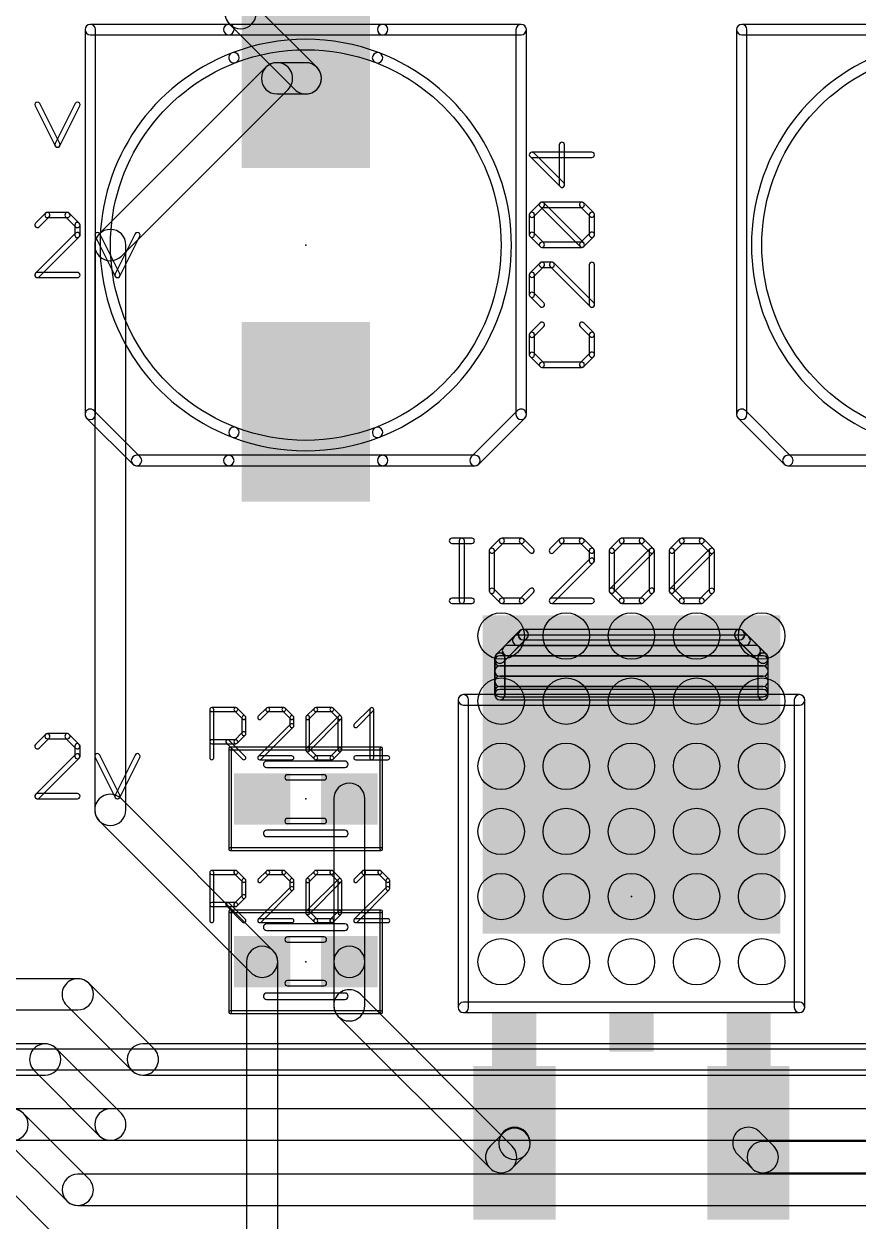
# Model space of a CAD drawing. Extents: x 0 to 140, y -12 to 45.
# Drawn here: x 49.12 to 65.38, y 8.92 to 32.25 of the extents above; entities that cross this region are included whole.
import ezdxf

# ---------------------------------------------------------------- set-up
doc = ezdxf.new("R2010")
doc.units = 0
for name, color, linetype in [('1', 14, 'CONTINUOUS'), ('16', 174, 'CONTINUOUS'), ('18', 94, 'CONTINUOUS'), ('21', 251, 'CONTINUOUS'), ('23', 178, 'CONTINUOUS'), ('25', 251, 'CONTINUOUS'), ('39', 14, 'CONTINUOUS'), ('51', 251, 'CONTINUOUS')]:
    doc.layers.add(name, color=color, linetype=linetype)

# ---------------------------------------------------------------- blocks, each defined once
blk = doc.blocks.new('RECT')
blk.add_solid([(-0.5, -0.5), (0.5, -0.5), (-0.5, 0.5), (0.5, 0.5)])
blk = doc.blocks.new('ROUNDV')
blk.add_circle((0, 0), 0.5)

msp = doc.modelspace()

# ---------------------------------------------------------------- linework, layer by layer
at = {"layer": '1'}
for points in [[(53.6448, 32.46), (53.6448, 36.83, 1), (53.0352, 36.83), (53.0352, 32.46, 1)], [(53.1245, 32.2445), (54.3945, 30.9745, 1), (54.8255, 31.4055), (53.5555, 32.6755, 1)], [(53.8345, 31.4055), (50.5845, 28.1555, 1), (51.0155, 27.7245), (54.2655, 30.9745, 1)], [(54.61, 31.4948), (54.05, 31.4948, 1), (54.05, 30.8852), (54.61, 30.8852, 1)], [(50.4952, 27.94), (50.4952, 16.93, 1), (51.1048, 16.93), (51.1048, 27.94, 1)], [(55.1552, 17.145), (55.1552, 13.97, 1), (55.7648, 13.97), (55.7648, 17.145, 1)], [(50.5845, 16.7145), (53.5445, 13.7545, 1), (53.9755, 14.1855), (51.0155, 17.1455, 1)], [(53.4552, 13.97), (53.4552, 7.405, 1), (54.0648, 7.405), (54.0648, 13.97, 1)], [(55.1552, 13.97), (55.1552, 13.12, 1), (55.7648, 13.12), (55.7648, 13.97, 1)], [(55.2445, 12.9045), (58.2045, 9.9445, 1), (58.6355, 10.3755), (55.6755, 13.3355, 1)], [(58.3752, 10.44), (58.3752, 10.42, 1), (58.9848, 10.42), (58.9848, 10.44, 1)], [(63.7355, 10.3755), (63.4555, 10.6555, 1), (63.0245, 10.2245), (63.3045, 9.9445, 1)], [(58.4645, 10.6355), (58.2045, 10.3755, 1), (58.6355, 9.9445), (58.8955, 10.2045, 1)], [(67.7, 10.4648), (63.52, 10.4648, 1), (63.52, 9.8552), (67.7, 9.8552, 1)]]:
    msp.add_lwpolyline(points, format="xyb", close=True, dxfattribs=at)
at = {"layer": '16'}
for points in [[(50.165, 13.6398), (48.26, 13.6398, 1), (48.26, 13.0302), (50.165, 13.0302, 1)], [(49.9495, 13.1195), (51.2195, 11.8495, 1), (51.6505, 12.2805), (50.3805, 13.5505, 1)], [(46.99, 11.7602), (49.53, 11.7602, 1), (49.53, 12.3698), (46.99, 12.3698, 1)], [(49.3145, 11.8495), (50.5845, 10.5795, 1), (51.0155, 11.0105), (49.7455, 12.2805, 1)], [(51.435, 11.7602), (70.485, 11.7602, 1), (70.485, 12.3698), (51.435, 12.3698, 1)], [(48.26, 11.8618), (73.66, 11.8618, 1), (73.66, 12.2682), (48.26, 12.2682, 1)], [(139.7, 11.0998), (0, 11.0998, 1), (0, 10.4902), (139.7, 10.4902, 1)], [(45.72, 10.4902), (48.895, 10.4902, 1), (48.895, 11.0998), (45.72, 11.0998, 1)], [(48.6795, 10.5795), (49.9495, 9.3095, 1), (50.3805, 9.7405), (49.1105, 11.0105, 1)], [(50.8, 10.4902), (71.12, 10.4902, 1), (71.12, 11.0998), (50.8, 11.0998, 1)], [(47.9726, 9.2376), (49.2426, 7.9676, 1), (49.8174, 8.5424), (48.5474, 9.8124, 1)], [(50.165, 9.2202), (71.755, 9.2202, 1), (71.755, 9.8298), (50.165, 9.8298, 1)]]:
    msp.add_lwpolyline(points, format="xyb", close=True, dxfattribs=at)
at = {"layer": '21'}
for points in [[(50.5116, 24.64), (50.5116, 32.14, 1), (50.3084, 32.14), (50.3084, 24.64, 1)], [(50.41, 32.0384), (53.11, 32.0384, 1), (53.11, 32.2416), (50.41, 32.2416, 1)], [(56.11, 32.0384), (58.81, 32.0384, 1), (58.81, 32.2416), (56.11, 32.2416, 1)], [(58.7084, 32.14), (58.7084, 24.64, 1), (58.9116, 24.64), (58.9116, 32.14, 1)], [(63.2116, 24.64), (63.2116, 32.14, 1), (63.0084, 32.14), (63.0084, 24.64, 1)], [(63.11, 32.0384), (65.81, 32.0384, 1), (65.81, 32.2416), (63.11, 32.2416, 1)], [(53.2464, 31.4951, 1), (53.1736, 31.6849, 0.6875), (53.1736, 24.1951, 1), (53.2464, 24.3849, -0.6875)], [(55.9736, 24.3849, 1), (56.0464, 24.1951, 0.6875), (56.0464, 31.6849, 1), (55.9736, 31.4951, -0.6875)], [(65.9464, 31.4951, 1), (65.8736, 31.6849, 0.6875), (65.8736, 24.1951, 1), (65.9464, 24.3849, -0.6875)], [(49.3342, 30.6527), (49.724, 29.8731, 1), (49.8148, 29.9185), (49.425, 30.6981, 1)], [(49.8148, 29.8731), (50.2046, 30.6527, 1), (50.1138, 30.6981), (49.724, 29.9185, 1)], [(49.5386, 28.5611), (49.3437, 28.3662, 1), (49.4155, 28.2944), (49.6104, 28.4893, 1)], [(49.9643, 28.576), (49.5745, 28.576, 1), (49.5745, 28.4744), (49.9643, 28.4744, 1)], [(50.1951, 28.3662), (50.0002, 28.5611, 1), (49.9284, 28.4893), (50.1233, 28.2944, 1)], [(50.21, 28.1354), (50.21, 28.3303, 1), (50.1084, 28.3303), (50.1084, 28.1354, 1)], [(49.4155, 27.3199), (50.1951, 28.0995, 1), (50.1233, 28.1713), (49.3437, 27.3917, 1)], [(50.5036, 28.1127), (50.8934, 27.3331, 1), (50.9842, 27.3785), (50.5944, 28.1581, 1)], [(50.9842, 27.3331), (51.374, 28.1127, 1), (51.2832, 28.1581), (50.8934, 27.3785, 1)], [(50.1592, 27.4066), (49.3796, 27.4066, 1), (49.3796, 27.305), (50.1592, 27.305, 1)], [(51.3818, 23.8118), (50.4818, 24.7118, 1), (50.3382, 24.5682), (51.2382, 23.6682, 1)], [(58.7382, 24.7118), (57.8382, 23.8118, 1), (57.9818, 23.6682), (58.8818, 24.5682, 1)], [(64.0818, 23.8118), (63.1818, 24.7118, 1), (63.0382, 24.5682), (63.9382, 23.6682, 1)], [(53.11, 23.8416), (51.31, 23.8416, 1), (51.31, 23.6384), (53.11, 23.6384, 1)], [(57.91, 23.8416), (56.11, 23.8416, 1), (56.11, 23.6384), (57.91, 23.6384, 1)], [(65.81, 23.8416), (64.01, 23.8416, 1), (64.01, 23.6384), (65.81, 23.6384, 1)], [(57.7846, 13.081), (57.785, 19.0754, 1), (57.5818, 19.0754), (57.5814, 13.081, 1)], [(64.135, 19.0754), (64.1354, 13.081, 1), (64.3386, 13.081), (64.3382, 19.0754, 1)], [(49.5386, 18.4011), (49.3437, 18.2062, 1), (49.4155, 18.1344), (49.6104, 18.3293, 1)], [(49.9643, 18.416), (49.5745, 18.416, 1), (49.5745, 18.3144), (49.9643, 18.3144, 1)], [(50.1951, 18.2062), (50.0002, 18.4011, 1), (49.9284, 18.3293), (50.1233, 18.1344, 1)], [(50.21, 17.9754), (50.21, 18.1703, 1), (50.1084, 18.1703), (50.1084, 17.9754, 1)], [(49.4155, 17.1599), (50.1951, 17.9395, 1), (50.1233, 18.0113), (49.3437, 17.2317, 1)], [(50.5036, 17.9527), (50.8934, 17.1731, 1), (50.9842, 17.2185), (50.5944, 17.9981, 1)], [(50.9842, 17.1731), (51.374, 17.9527, 1), (51.2832, 17.9981), (50.8934, 17.2185, 1)], [(55.372, 17.8816), (53.848, 17.8816, 1), (53.848, 17.7546), (55.372, 17.7546, 1)], [(50.1592, 17.2466), (49.3796, 17.2466, 1), (49.3796, 17.145), (50.1592, 17.145, 1)], [(55.372, 16.5354), (53.848, 16.5354, 1), (53.848, 16.4084), (55.372, 16.4084, 1)], [(53.848, 14.5796), (55.372, 14.5796, 1), (55.372, 14.7066), (53.848, 14.7066, 1)], [(53.848, 13.2334), (55.372, 13.2334, 1), (55.372, 13.3604), (53.848, 13.3604, 1)], [(64.237, 13.1826), (57.683, 13.1826, 1), (57.683, 12.9794), (64.237, 12.9794, 1)]]:
    msp.add_lwpolyline(points, format="xyb", close=True, dxfattribs=at)
at = {"layer": '23'}
for p in [(54.61, 27.94), (54.61, 17.145), (60.96, 15.24), (54.61, 13.97)]:
    msp.add_point(p, dxfattribs=at)
at = {"layer": '25'}
for points in [[(59.6553, 29.114), (59.6553, 29.8936, 1), (59.5537, 29.8936), (59.5537, 29.114, 1)], [(60.1892, 29.7495), (59.0198, 29.7495, 1), (59.0198, 29.6479), (60.1892, 29.6479, 1)], [(58.9839, 29.6628), (59.5686, 29.0781, 1), (59.6404, 29.1499), (59.0557, 29.7346, 1)], [(59.0557, 28.4934), (59.2506, 28.6883, 1), (59.1788, 28.7601), (58.9839, 28.5652, 1)], [(59.2147, 28.6734), (59.9943, 28.6734, 1), (59.9943, 28.775), (59.2147, 28.775, 1)], [(60.0302, 27.9805), (59.2506, 28.7601, 1), (59.1788, 28.6883), (59.9584, 27.9087, 1)], [(59.9584, 28.6883), (60.1533, 28.4934, 1), (60.2251, 28.5652), (60.0302, 28.7601, 1)], [(59.0706, 28.1395), (59.0706, 28.5293, 1), (58.969, 28.5293), (58.969, 28.1395, 1)], [(60.1384, 28.5293), (60.1384, 28.1395, 1), (60.24, 28.1395), (60.24, 28.5293, 1)], [(59.2506, 27.9805), (59.0557, 28.1754, 1), (58.9839, 28.1036), (59.1788, 27.9087, 1)], [(60.1533, 28.1754), (59.9584, 27.9805, 1), (60.0302, 27.9087), (60.2251, 28.1036, 1)], [(59.9943, 27.9954), (59.2147, 27.9954, 1), (59.2147, 27.8938), (59.9943, 27.8938, 1)], [(59.1788, 27.5907), (58.9839, 27.3958, 1), (59.0557, 27.324), (59.2506, 27.5189, 1)], [(59.4096, 27.6056), (59.2147, 27.6056, 1), (59.2147, 27.504), (59.4096, 27.504, 1)], [(60.2251, 26.8111), (59.4455, 27.5907, 1), (59.3737, 27.5189), (60.1533, 26.7393, 1)], [(60.1384, 27.5548), (60.1384, 26.7752, 1), (60.24, 26.7752), (60.24, 27.5548, 1)], [(58.969, 27.3599), (58.969, 26.9701, 1), (59.0706, 26.9701), (59.0706, 27.3599, 1)], [(58.9839, 26.9342), (59.1788, 26.7393, 1), (59.2506, 26.8111), (59.0557, 27.006, 1)], [(59.1788, 26.4213), (58.9839, 26.2264, 1), (59.0557, 26.1546), (59.2506, 26.3495, 1)], [(60.2251, 26.2264), (60.0302, 26.4213, 1), (59.9584, 26.3495), (60.1533, 26.1546, 1)], [(58.969, 26.1905), (58.969, 25.8007, 1), (59.0706, 25.8007), (59.0706, 26.1905, 1)], [(60.24, 25.8007), (60.24, 26.1905, 1), (60.1384, 26.1905), (60.1384, 25.8007, 1)], [(58.9839, 25.7648), (59.1788, 25.5699, 1), (59.2506, 25.6417), (59.0557, 25.8366, 1)], [(60.0302, 25.5699), (60.2251, 25.7648, 1), (60.1533, 25.8366), (59.9584, 25.6417, 1)], [(59.2147, 25.555), (59.9943, 25.555, 1), (59.9943, 25.6566), (59.2147, 25.6566, 1)], [(57.4586, 22.1244), (57.8484, 22.1244, 1), (57.8484, 22.226), (57.4586, 22.226, 1)], [(57.7043, 21.0058), (57.7043, 22.1752, 1), (57.6027, 22.1752), (57.6027, 21.0058, 1)], [(58.3972, 22.2111), (58.2023, 22.0162, 1), (58.2741, 21.9444), (58.469, 22.1393, 1)], [(58.8229, 22.226), (58.4331, 22.226, 1), (58.4331, 22.1244), (58.8229, 22.1244, 1)], [(59.0537, 22.0162), (58.8588, 22.2111, 1), (58.787, 22.1393), (58.9819, 21.9444, 1)], [(59.5666, 22.2111), (59.3717, 22.0162, 1), (59.4435, 21.9444), (59.6384, 22.1393, 1)], [(59.9923, 22.226), (59.6025, 22.226, 1), (59.6025, 22.1244), (59.9923, 22.1244, 1)], [(60.2231, 22.0162), (60.0282, 22.2111, 1), (59.9564, 22.1393), (60.1513, 21.9444, 1)], [(60.6129, 21.9444), (60.8078, 22.1393, 1), (60.736, 22.2111), (60.5411, 22.0162, 1)], [(60.7719, 22.1244), (61.1617, 22.1244, 1), (61.1617, 22.226), (60.7719, 22.226, 1)], [(61.1258, 22.1393), (61.3207, 21.9444, 1), (61.3925, 22.0162), (61.1976, 22.2111, 1)], [(61.7823, 21.9444), (61.9772, 22.1393, 1), (61.9054, 22.2111), (61.7105, 22.0162, 1)], [(61.9413, 22.1244), (62.3311, 22.1244, 1), (62.3311, 22.226), (61.9413, 22.226, 1)], [(62.2952, 22.1393), (62.4901, 21.9444, 1), (62.5619, 22.0162), (62.367, 22.2111, 1)], [(58.1874, 21.9803), (58.1874, 21.2007, 1), (58.289, 21.2007), (58.289, 21.9803, 1)], [(60.238, 21.7854), (60.238, 21.9803, 1), (60.1364, 21.9803), (60.1364, 21.7854, 1)], [(60.6278, 21.2007), (60.6278, 21.9803, 1), (60.5262, 21.9803), (60.5262, 21.2007, 1)], [(60.6129, 21.1648), (61.3925, 21.9444, 1), (61.3207, 22.0162), (60.5411, 21.2366, 1)], [(61.3058, 21.9803), (61.3058, 21.2007, 1), (61.4074, 21.2007), (61.4074, 21.9803, 1)], [(61.7972, 21.2007), (61.7972, 21.9803, 1), (61.6956, 21.9803), (61.6956, 21.2007, 1)], [(61.7823, 21.1648), (62.5619, 21.9444, 1), (62.4901, 22.0162), (61.7105, 21.2366, 1)], [(62.4752, 21.9803), (62.4752, 21.2007, 1), (62.5768, 21.2007), (62.5768, 21.9803, 1)], [(59.4435, 20.9699), (60.2231, 21.7495, 1), (60.1513, 21.8213), (59.3717, 21.0417, 1)], [(58.2023, 21.1648), (58.3972, 20.9699, 1), (58.469, 21.0417), (58.2741, 21.2366, 1)], [(58.8588, 20.9699), (59.0537, 21.1648, 1), (58.9819, 21.2366), (58.787, 21.0417, 1)], [(60.8078, 21.0417), (60.6129, 21.2366, 1), (60.5411, 21.1648), (60.736, 20.9699, 1)], [(61.3207, 21.2366), (61.1258, 21.0417, 1), (61.1976, 20.9699), (61.3925, 21.1648, 1)], [(61.9772, 21.0417), (61.7823, 21.2366, 1), (61.7105, 21.1648), (61.9054, 20.9699, 1)], [(62.4901, 21.2366), (62.2952, 21.0417, 1), (62.367, 20.9699), (62.5619, 21.1648, 1)], [(57.4586, 20.955), (57.8484, 20.955, 1), (57.8484, 21.0566), (57.4586, 21.0566, 1)], [(58.4331, 20.955), (58.8229, 20.955, 1), (58.8229, 21.0566), (58.4331, 21.0566, 1)], [(60.1872, 21.0566), (59.4076, 21.0566, 1), (59.4076, 20.955), (60.1872, 20.955, 1)], [(61.1617, 21.0566), (60.7719, 21.0566, 1), (60.7719, 20.955), (61.1617, 20.955, 1)], [(62.3311, 21.0566), (61.9413, 21.0566, 1), (61.9413, 20.955), (62.3311, 20.955, 1)], [(52.8152, 17.9451), (52.8152, 18.8857, 1), (52.739, 18.8857), (52.739, 17.9451, 1)], [(52.7771, 18.8476), (53.2474, 18.8476, 1), (53.2474, 18.9238), (52.7771, 18.9238, 1)], [(53.2204, 18.8588), (53.3772, 18.702, 1), (53.4311, 18.7559), (53.2743, 18.9126, 1)], [(53.8424, 18.9126), (53.6856, 18.7559, 1), (53.7395, 18.702), (53.8963, 18.8588, 1)], [(54.1829, 18.9238), (53.8693, 18.9238, 1), (53.8693, 18.8476), (54.1829, 18.8476, 1)], [(54.3666, 18.7559), (54.2098, 18.9126, 1), (54.1559, 18.8588), (54.3127, 18.702, 1)], [(54.675, 18.702), (54.8318, 18.8588, 1), (54.7779, 18.9126), (54.6212, 18.7559, 1)], [(54.8049, 18.8476), (55.1184, 18.8476, 1), (55.1184, 18.9238), (54.8049, 18.9238, 1)], [(55.0915, 18.8588), (55.2482, 18.702, 1), (55.3021, 18.7559), (55.1453, 18.9126, 1)], [(55.6106, 18.5452), (55.9241, 18.8588, 1), (55.8702, 18.9126), (55.5567, 18.5991, 1)], [(55.8591, 18.8857), (55.8591, 17.9451, 1), (55.9353, 17.9451), (55.9353, 18.8857, 1)], [(53.366, 18.7289), (53.366, 18.4154, 1), (53.4422, 18.4154), (53.4422, 18.7289, 1)], [(54.3777, 18.5722), (54.3777, 18.7289, 1), (54.3015, 18.7289), (54.3015, 18.5722, 1)], [(54.675, 18.0749), (55.3021, 18.702, 1), (55.2482, 18.7559), (54.6212, 18.1288, 1)], [(54.6862, 18.1019), (54.6862, 18.7289, 1), (54.61, 18.7289), (54.61, 18.1019, 1)], [(55.2371, 18.7289), (55.2371, 18.1019, 1), (55.3133, 18.1019), (55.3133, 18.7289, 1)], [(53.3772, 18.4423), (53.2204, 18.2856, 1), (53.2743, 18.2317), (53.4311, 18.3885, 1)], [(53.7395, 17.9182), (54.3666, 18.5452, 1), (54.3127, 18.5991), (53.6856, 17.972, 1)], [(53.2474, 18.2967), (52.7771, 18.2967, 1), (52.7771, 18.2205), (53.2474, 18.2205, 1)], [(53.0637, 18.2317), (53.3772, 17.9182, 1), (53.4311, 17.972), (53.1175, 18.2856, 1)], [(54.3396, 17.9832), (53.7126, 17.9832, 1), (53.7126, 17.907), (54.3396, 17.907, 1)], [(54.8318, 17.972), (54.675, 18.1288, 1), (54.6212, 18.0749), (54.7779, 17.9182, 1)], [(55.1184, 17.9832), (54.8049, 17.9832, 1), (54.8049, 17.907), (55.1184, 17.907, 1)], [(55.2482, 18.1288), (55.0915, 17.972, 1), (55.1453, 17.9182), (55.3021, 18.0749, 1)], [(55.5836, 17.907), (56.2107, 17.907, 1), (56.2107, 17.9832), (55.5836, 17.9832, 1)], [(52.8152, 14.7701), (52.8152, 15.7107, 1), (52.739, 15.7107), (52.739, 14.7701, 1)], [(52.7771, 15.6726), (53.2474, 15.6726, 1), (53.2474, 15.7488), (52.7771, 15.7488, 1)], [(53.2204, 15.6838), (53.3772, 15.527, 1), (53.4311, 15.5809), (53.2743, 15.7376, 1)], [(53.8424, 15.7376), (53.6856, 15.5809, 1), (53.7395, 15.527), (53.8963, 15.6838, 1)], [(54.1829, 15.7488), (53.8693, 15.7488, 1), (53.8693, 15.6726), (54.1829, 15.6726, 1)], [(54.3666, 15.5809), (54.2098, 15.7376, 1), (54.1559, 15.6838), (54.3127, 15.527, 1)], [(54.675, 15.527), (54.8318, 15.6838, 1), (54.7779, 15.7376), (54.6212, 15.5809, 1)], [(54.8049, 15.6726), (55.1184, 15.6726, 1), (55.1184, 15.7488), (54.8049, 15.7488, 1)], [(55.0915, 15.6838), (55.2482, 15.527, 1), (55.3021, 15.5809), (55.1453, 15.7376, 1)], [(55.7134, 15.7376), (55.5567, 15.5809, 1), (55.6106, 15.527), (55.7673, 15.6838, 1)], [(56.0539, 15.7488), (55.7404, 15.7488, 1), (55.7404, 15.6726), (56.0539, 15.6726, 1)], [(56.2376, 15.5809), (56.0809, 15.7376, 1), (56.027, 15.6838), (56.1837, 15.527, 1)], [(53.366, 15.5539), (53.366, 15.2404, 1), (53.4422, 15.2404), (53.4422, 15.5539, 1)], [(53.7395, 14.7432), (54.3666, 15.3702, 1), (54.3127, 15.4241), (53.6856, 14.797, 1)], [(54.3777, 15.3972), (54.3777, 15.5539, 1), (54.3015, 15.5539), (54.3015, 15.3972, 1)], [(54.675, 14.8999), (55.3021, 15.527, 1), (55.2482, 15.5809), (54.6212, 14.9538, 1)], [(54.6862, 14.9269), (54.6862, 15.5539, 1), (54.61, 15.5539), (54.61, 14.9269, 1)], [(55.2371, 15.5539), (55.2371, 14.9269, 1), (55.3133, 14.9269), (55.3133, 15.5539, 1)], [(55.6106, 14.7432), (56.2376, 15.3702, 1), (56.1837, 15.4241), (55.5567, 14.797, 1)], [(56.2488, 15.3972), (56.2488, 15.5539, 1), (56.1726, 15.5539), (56.1726, 15.3972, 1)], [(53.3772, 15.2673), (53.2204, 15.1106, 1), (53.2743, 15.0567), (53.4311, 15.2135, 1)], [(53.2474, 15.1217), (52.7771, 15.1217, 1), (52.7771, 15.0455), (53.2474, 15.0455, 1)], [(53.0637, 15.0567), (53.3772, 14.7432, 1), (53.4311, 14.797), (53.1175, 15.1106, 1)], [(54.8318, 14.797), (54.675, 14.9538, 1), (54.6212, 14.8999), (54.7779, 14.7432, 1)], [(55.2482, 14.9538), (55.0915, 14.797, 1), (55.1453, 14.7432), (55.3021, 14.8999, 1)], [(54.3396, 14.8082), (53.7126, 14.8082, 1), (53.7126, 14.732), (54.3396, 14.732, 1)], [(55.1184, 14.8082), (54.8049, 14.8082, 1), (54.8049, 14.732), (55.1184, 14.732, 1)], [(56.2107, 14.8082), (55.5836, 14.8082, 1), (55.5836, 14.732), (56.2107, 14.732, 1)]]:
    msp.add_lwpolyline(points, format="xyb", close=True, dxfattribs=at)
at = {"layer": '39'}
for points in [[(53.1624, 16.162), (53.1624, 18.128, 1), (53.1116, 18.128), (53.1116, 16.162, 1)], [(53.137, 18.1026), (56.083, 18.1026, 1), (56.083, 18.1534), (53.137, 18.1534, 1)], [(56.0576, 18.128), (56.0576, 16.162, 1), (56.1084, 16.162), (56.1084, 18.128, 1)], [(56.083, 16.1874), (53.137, 16.1874, 1), (53.137, 16.1366), (56.083, 16.1366, 1)], [(53.137, 14.9276), (56.083, 14.9276, 1), (56.083, 14.9784), (53.137, 14.9784, 1)], [(53.1624, 12.987), (53.1624, 14.953, 1), (53.1116, 14.953), (53.1116, 12.987, 1)], [(56.0576, 14.953), (56.0576, 12.987, 1), (56.1084, 12.987), (56.1084, 14.953, 1)], [(56.083, 13.0124), (53.137, 13.0124, 1), (53.137, 12.9616), (56.083, 12.9616, 1)]]:
    msp.add_lwpolyline(points, format="xyb", close=True, dxfattribs=at)
at = {"layer": '51'}
for points in [[(53.11, 32.0384), (56.11, 32.0384, 1), (56.11, 32.2416), (53.11, 32.2416, 1)], [(55.9736, 31.4951, 1), (56.0464, 31.6849, 0.1852), (53.1736, 31.6849, 1), (53.2464, 31.4951, -0.1852)], [(53.2464, 24.3849, 1), (53.1736, 24.1951, 0.1852), (56.0464, 24.1951, 1), (55.9736, 24.3849, -0.1852)], [(56.11, 23.8416), (53.11, 23.8416, 1), (53.11, 23.6384), (56.11, 23.6384, 1)], [(58.4664, 19.8164), (58.9236, 20.2736, 1), (58.78, 20.4172), (58.3228, 19.96, 1)], [(58.4652, 19.8176), (58.9224, 20.2748, 1), (58.7812, 20.416), (58.324, 19.9588, 1)], [(58.7414, 20.1351), (63.1786, 20.1351, 1), (63.1786, 20.3349), (58.7414, 20.3349, 1)], [(58.8518, 20.2438), (63.0682, 20.2438, 1), (63.0682, 20.447), (58.8518, 20.447, 1)], [(58.8518, 20.2455), (63.0682, 20.2455, 1), (63.0682, 20.4453), (58.8518, 20.4453, 1)], [(62.9964, 20.2736), (63.4536, 19.8164, 1), (63.5972, 19.96), (63.14, 20.4172, 1)], [(62.9976, 20.2748), (63.4548, 19.8176, 1), (63.596, 19.9588), (63.1388, 20.416, 1)], [(58.5416, 19.9353), (63.3784, 19.9353, 1), (63.3784, 20.1351), (58.5416, 20.1351, 1)], [(58.4962, 19.177), (58.4962, 19.8882, 1), (58.293, 19.8882), (58.293, 19.177, 1)], [(58.4945, 19.177), (58.4945, 19.8882, 1), (58.2947, 19.8882), (58.2947, 19.177, 1)], [(58.3946, 19.7355), (63.5254, 19.7355, 1), (63.5254, 19.9353), (58.3946, 19.9353, 1)], [(63.4238, 19.8882), (63.4238, 19.177, 1), (63.627, 19.177), (63.627, 19.8882, 1)], [(63.4255, 19.8882), (63.4255, 19.177, 1), (63.6253, 19.177), (63.6253, 19.8882, 1)], [(58.3946, 19.5357), (63.5254, 19.5357, 1), (63.5254, 19.7355), (58.3946, 19.7355, 1)], [(58.3946, 19.3359), (63.5254, 19.3359, 1), (63.5254, 19.5357), (58.3946, 19.5357, 1)], [(57.683, 18.9734), (64.2374, 18.973, 1), (64.2374, 19.1762), (57.683, 19.1766, 1)], [(63.5254, 19.2786), (58.3946, 19.2786, 1), (58.3946, 19.0754), (63.5254, 19.0754, 1)], [(58.3946, 19.1361), (63.5254, 19.1361, 1), (63.5254, 19.3359), (58.3946, 19.3359, 1)], [(63.5254, 19.2769), (58.3946, 19.2769, 1), (58.3946, 19.0771), (63.5254, 19.0771, 1)], [(54.966, 17.6148), (54.254, 17.6148, 1), (54.254, 17.5132), (54.966, 17.5132, 1)], [(54.966, 16.7638), (54.254, 16.7638, 1), (54.254, 16.6622), (54.966, 16.6622, 1)], [(54.254, 14.3512), (54.966, 14.3512, 1), (54.966, 14.4528), (54.254, 14.4528, 1)], [(54.254, 13.5002), (54.966, 13.5002, 1), (54.966, 13.6018), (54.254, 13.6018, 1)]]:
    msp.add_lwpolyline(points, format="xyb", close=True, dxfattribs=at)

# ---------------------------------------------------------------- block references
at = {"layer": '1', "xscale": 3.5, "yscale": 2.5, "rotation": 270}
for p in [(54.61, 31.19), (54.61, 24.69)]:
    msp.add_blockref('RECT', p, dxfattribs=at)
at = {"layer": '1'}
for p, xscale, yscale in [((60.96, 17.62), 5.8, 6.2), ((58.68, 10.44), 1.6, 3), ((63.24, 10.44), 1.6, 3)]:
    msp.add_blockref('RECT', p, dxfattribs=dict(at, xscale=xscale, yscale=yscale))
at = {"layer": '1', "xscale": 1.1, "rotation": 180}
for p in [(53.76, 17.145), (55.46, 17.145)]:
    msp.add_blockref('RECT', p, dxfattribs=at)
at = {"layer": '1', "xscale": 1.1}
for p in [(53.76, 13.97), (55.46, 13.97)]:
    msp.add_blockref('RECT', p, dxfattribs=at)
at = {"layer": '18', "xscale": 0.9048, "yscale": 0.9048}
for p in [(58.42, 20.32), (58.42, 20.32), (59.69, 20.32), (59.69, 20.32), (60.96, 20.32), (60.96, 20.32), (62.23, 20.32), (62.23, 20.32), (63.5, 20.32), (63.5, 20.32), (58.42, 19.05), (58.42, 19.05), (59.69, 19.05), (59.69, 19.05), (60.96, 19.05), (60.96, 19.05), (62.23, 19.05), (62.23, 19.05), (63.5, 19.05), (63.5, 19.05), (58.42, 17.78), (58.42, 17.78), (59.69, 17.78), (59.69, 17.78), (60.96, 17.78), (60.96, 17.78), (62.23, 17.78), (62.23, 17.78), (63.5, 17.78), (63.5, 17.78), (58.42, 16.51), (58.42, 16.51), (59.69, 16.51), (59.69, 16.51), (60.96, 16.51), (60.96, 16.51), (62.23, 16.51), (62.23, 16.51), (63.5, 16.51), (63.5, 16.51), (58.42, 15.24), (58.42, 15.24), (59.69, 15.24), (59.69, 15.24), (60.96, 15.24), (60.96, 15.24), (62.23, 15.24), (62.23, 15.24), (63.5, 15.24), (63.5, 15.24), (58.42, 13.97), (58.42, 13.97), (59.69, 13.97), (59.69, 13.97), (60.96, 13.97), (60.96, 13.97), (62.23, 13.97), (62.23, 13.97), (63.5, 13.97), (63.5, 13.97)]:
    msp.add_blockref('ROUNDV', p, dxfattribs=at)
at = {"layer": '21', "xscale": 0.8636, "yscale": 0.762}
msp.add_blockref('RECT', (60.96, 12.5984), dxfattribs=at)
at = {"layer": '51', "xscale": 0.5001, "yscale": 0.95, "rotation": 180}
for p in [(54.0297, 17.1399), (55.1982, 17.1399)]:
    msp.add_blockref('RECT', p, dxfattribs=at)
at = {"layer": '51'}
for p, xscale, yscale in [((54.0219, 13.9751), 0.5001, 0.95), ((55.1903, 13.9751), 0.5001, 0.95), ((58.674, 11.5316), 0.8636, 2.8956), ((63.246, 11.5316), 0.8636, 2.8956)]:
    msp.add_blockref('RECT', p, dxfattribs=dict(at, xscale=xscale, yscale=yscale))

doc.saveas('drawing.dxf')
